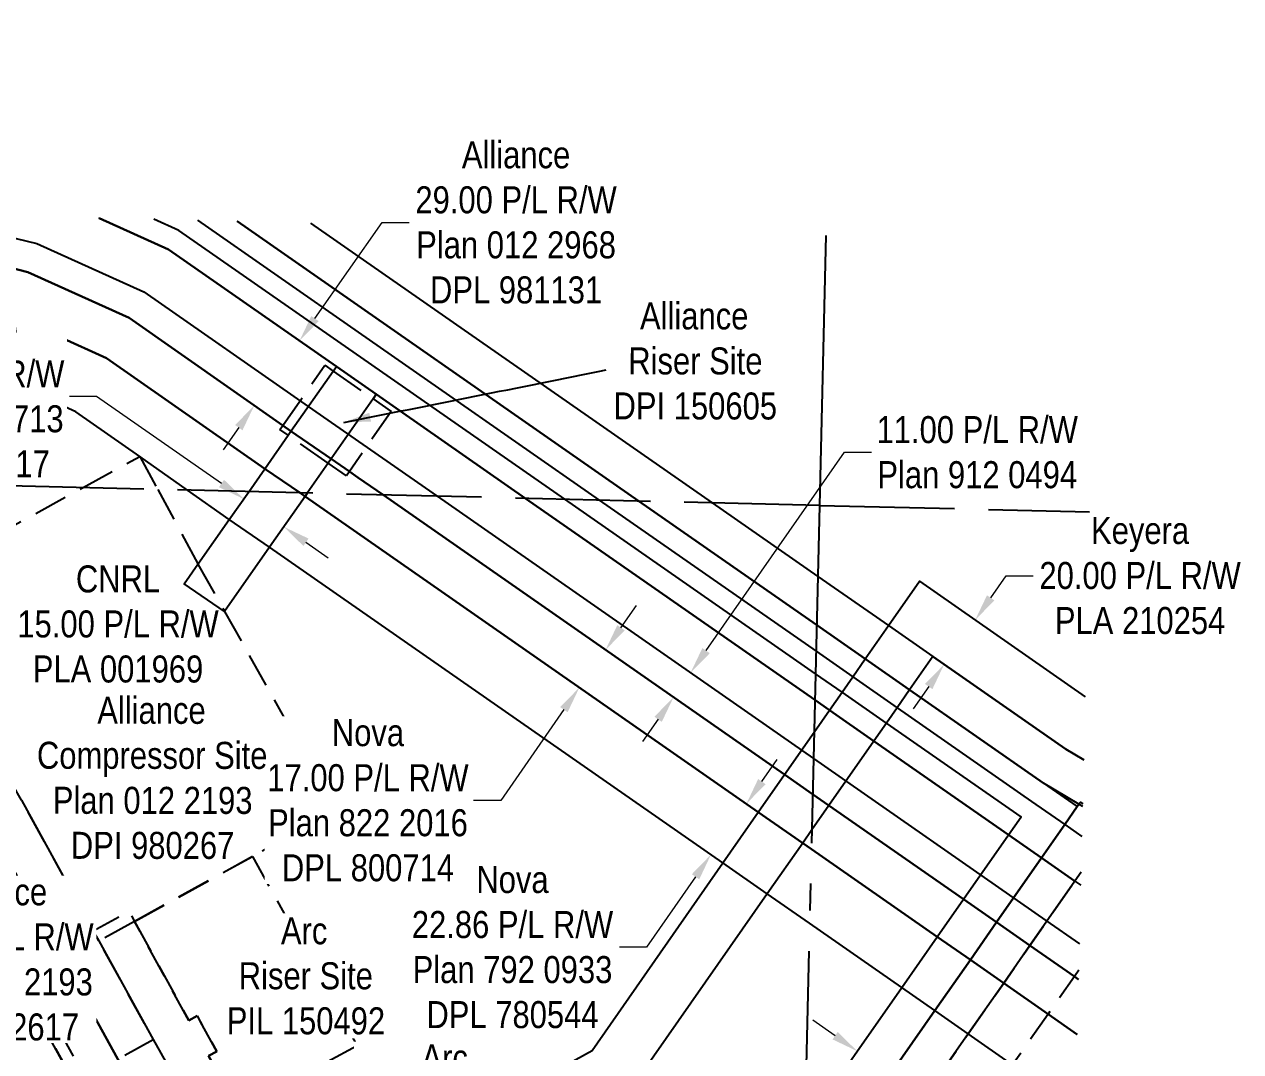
# Model space of a CAD drawing. Extents: x 392739 to 396293, y 6076770 to 6079693.
# Drawn here: x 393817.2 to 394267.1, y 6077592.4 to 6077972.7 of the extents above; entities that cross this region are included whole.
import ezdxf

# ---------------------------------------------------------------- set-up
doc = ezdxf.new("R2010")
doc.units = 0
doc.header["$LTSCALE"] = 5
doc.header["$PDSIZE"] = 0.5
for name, pattern in [('foc-ACCESSROAD', [3.75, 2.5, -1.25]), ('foc-FLOWLINE', [3.75, 2.5, -1.25]), ('foc-QUARTERLINE', [33, 25, -3, 2, -3]), ('foc-UNSURVEYED', [12.5, 10, -2.5])]:
    doc.linetypes.add(name, pattern=pattern)
doc.layers.get('Defpoints').update_dxf_attribs({"color": 9})
for name, color, linetype in [('C-AR', 13, 'foc-ACCESSROAD'), ('C-RW', 13, 'Continuous'), ('C-WS', 13, 'foc-ACCESSROAD'), ('F-AR', 190, 'foc-ACCESSROAD'), ('F-EZE', 190, 'foc-FLOWLINE'), ('F-RW', 190, 'Continuous'), ('F-WS', 190, 'foc-ACCESSROAD'), ('L-SECQ', 8, 'foc-QUARTERLINE'), ('L-USEC', 7, 'foc-UNSURVEYED')]:
    doc.layers.add(name, color=color, linetype=linetype)
doc.layers.add('F-RW-T', color=190, linetype='Continuous', lineweight=9)
doc.layers.add('F-WS-T', color=190, linetype='Continuous', lineweight=9)
doc.styles.add('80CG', font='ARIALN.TTF', dxfattribs={"height": 10})
doc.styles.add('80L', font='ARIALN.TTF', dxfattribs={"height": 10})
doc.dimstyles.new('Compass 5 000', dxfattribs={"dimscale": 5, "dimtxt": 9, "dimasz": 2, "dimexe": 0.2, "dimexo": 0.0625, "dimgap": 0.5, "dimtad": 0, "dimtih": 1, "dimtoh": 1, "dimzin": 0, "dimdsep": 46, "dimtxsty": '80CG', "dimcen": 0.1, "dimse1": 1, "dimse2": 1, "dimclrd": 256, "dimclrt": 256, "dimaunit": 1, "dimadec": 4, "dimazin": 0, "dimtfac": 0.06, "dimtofl": 0, "dimtmove": 0, "dimatfit": 1, "dimfxl": 0.2, "dimtolj": 1, "dimtzin": 0, "dimlwd": -1, "dimarcsym": 0})

# ---------------------------------------------------------------- blocks, each defined once
blk = doc.blocks.new('*D34')
at = {"layer": 'Defpoints', "color": 0, "transparency": 16777216}
for p in [(394125.34, 6077592.62), (394082.46, 6077531.32), (394094.72, 6077522.74)]:
    blk.add_point(p, dxfattribs=at)
at = {"layer": 'F-RW-T', "transparency": 16777216}
for p, q in [((394117.14, 6077598.35), (394108.95, 6077604.08)), ((394145.79, 6077578.31), (394170.64, 6077560.93)), ((394170.64, 6077560.93), (394180.64, 6077560.93))]:
    blk.add_line(p, q, dxfattribs=at)
for points in [[(394118.1, 6077599.71), (394116.19, 6077596.98), (394125.34, 6077592.62)], [(394146.75, 6077579.67), (394144.84, 6077576.94), (394137.6, 6077584.04)]]:
    blk.add_solid(points, dxfattribs=at)
at = {"layer": 'F-RW-T', "transparency": 16777216, "insert": (394219.73, 6077560.93), "char_height": 10, "attachment_point": 5, "style": '80CG', "bg_fill": 3, "box_fill_scale": 1.1, "bg_fill_color": 256, "bg_fill_true_color": 13158600, "bg_fill_transparency": 0}
blk.add_mtext('\\A1;Shell\\P15.00 P/L R/W\\PPLA 122070', dxfattribs=at)
blk = doc.blocks.new('*D36')
at = {"layer": 'Defpoints', "color": 0, "transparency": 16777216}
for p in [(393721.23, 6077604.74), (393728.11, 6077593.59), (393712.81, 6077584.15)]:
    blk.add_point(p, dxfattribs=at)
at = {"layer": 'F-RW-T', "transparency": 16777216}
for p, q in [((393729.74, 6077609.99), (393756.55, 6077626.52)), ((393756.55, 6077626.52), (393766.55, 6077626.52)), ((393697.42, 6077590.06), (393688.91, 6077584.81))]:
    blk.add_line(p, q, dxfattribs=at)
for points in [[(393728.87, 6077611.41), (393730.62, 6077608.57), (393721.23, 6077604.74)], [(393696.55, 6077591.47), (393698.3, 6077588.64), (393705.93, 6077595.31)]]:
    blk.add_solid(points, dxfattribs=at)
at = {"layer": 'F-RW-T', "transparency": 16777216, "insert": (393805.63, 6077626.52), "char_height": 10, "attachment_point": 5, "style": '80CG', "bg_fill": 3, "box_fill_scale": 1.1, "bg_fill_color": 256, "bg_fill_true_color": 13158600, "bg_fill_transparency": 0}
blk.add_mtext('\\A1;Alliance\\P18.00 P/L R/W\\PPlan 012 2193\\PDPL 982617', dxfattribs=at)
blk = doc.blocks.new('*D37')
at = {"layer": 'Defpoints', "color": 0, "transparency": 16777216}
for p in [(394031.42, 6077721.04), (394018.33, 6077702.23), (394071.22, 6077665.39)]:
    blk.add_point(p, dxfattribs=at)
at = {"layer": 'F-RW-T', "transparency": 16777216}
for p, q in [((394090.04, 6077692.4), (394095.75, 6077700.61)), ((394065.51, 6077657.18), (394047.34, 6077631.09)), ((394047.34, 6077631.09), (394037.34, 6077631.09))]:
    blk.add_line(p, q, dxfattribs=at)
for points in [[(394088.67, 6077693.35), (394091.41, 6077691.45), (394084.32, 6077684.2)], [(394064.14, 6077658.13), (394066.88, 6077656.23), (394071.22, 6077665.39)]]:
    blk.add_solid(points, dxfattribs=at)
at = {"layer": 'F-RW-T', "transparency": 16777216, "insert": (393997.8, 6077631.09), "char_height": 10, "attachment_point": 5, "style": '80CG'}
blk.add_mtext('\\A1;Nova\\P22.86 P/L R/W\\PPlan 792 0933\\PDPL 780544', dxfattribs=at)
blk = doc.blocks.new('*D38')
at = {"layer": 'Defpoints', "color": 0, "transparency": 16777216}
for p in [(393898.37, 6077797.03), (393900.64, 6077800.29), (393915.48, 6077789.96)]:
    blk.add_point(p, dxfattribs=at)
at = {"layer": 'F-WS-T', "transparency": 16777216}
for p, q in [((393843.9, 6077834.96), (393833.9, 6077834.96)), ((393890.16, 6077802.74), (393843.9, 6077834.96)), ((393921.41, 6077780.98), (393929.62, 6077775.27))]:
    blk.add_line(p, q, dxfattribs=at)
for points in [[(393891.12, 6077804.11), (393889.21, 6077801.37), (393898.37, 6077797.03)], [(393922.37, 6077782.35), (393920.46, 6077779.61), (393913.21, 6077786.69)]]:
    blk.add_solid(points, dxfattribs=at)
at = {"layer": 'F-WS-T', "transparency": 16777216, "insert": (393794.82, 6077834.96), "char_height": 10, "attachment_point": 5, "style": '80CG', "bg_fill": 3, "box_fill_scale": 1.1, "bg_fill_color": 256, "bg_fill_true_color": 13158600, "bg_fill_transparency": 0}
blk.add_mtext('\\A1;Alliance\\P18.00 P/L R/W\\PPlan 012 1713\\PDPL 982617', dxfattribs=at)
blk = doc.blocks.new('*D39')
at = {"layer": 'Defpoints', "color": 0, "transparency": 16777216}
for p in [(394033.34, 6077740.35), (394022.54, 6077727.23), (394023.66, 6077726.45)]:
    blk.add_point(p, dxfattribs=at)
at = {"layer": 'F-RW-T', "transparency": 16777216}
for p, q in [((394037.93, 6077749.34), (394043.65, 6077757.54)), ((394016.82, 6077719.03), (393993.43, 6077685.44)), ((393993.43, 6077685.44), (393983.43, 6077685.44))]:
    blk.add_line(p, q, dxfattribs=at)
for points in [[(394036.56, 6077750.29), (394039.3, 6077748.38), (394032.22, 6077741.13)], [(394015.45, 6077719.98), (394018.19, 6077718.08), (394022.54, 6077727.23)]]:
    blk.add_solid(points, dxfattribs=at)
at = {"layer": 'F-RW-T', "transparency": 16777216, "insert": (393944.34, 6077685.44), "char_height": 10, "attachment_point": 5, "style": '80CG', "bg_fill": 3, "box_fill_scale": 1.1, "bg_fill_color": 256, "bg_fill_true_color": 13158600, "bg_fill_transparency": 0}
blk.add_mtext('\\A1;Nova\\P17.00 P/L R/W\\PPlan 822 2016\\PDPL 800714', dxfattribs=at)
blk = doc.blocks.new('*D43')
at = {"layer": 'Defpoints', "color": 0, "transparency": 16777216}
for p in [(394168.95, 6077752.22), (394179.39, 6077744.93), (394167.92, 6077728.49)]:
    blk.add_point(p, dxfattribs=at)
at = {"layer": 'F-RW-T', "transparency": 16777216}
for p, q in [((394174.68, 6077760.41), (394180.4, 6077768.61)), ((394180.4, 6077768.61), (394190.4, 6077768.61)), ((394151.75, 6077727.58), (394146.02, 6077719.38))]:
    blk.add_line(p, q, dxfattribs=at)
for points in [[(394173.31, 6077761.37), (394176.04, 6077759.46), (394168.95, 6077752.22)], [(394150.38, 6077728.53), (394153.12, 6077726.63), (394157.47, 6077735.78)]]:
    blk.add_solid(points, dxfattribs=at)
at = {"layer": 'F-RW-T', "transparency": 16777216, "insert": (394229.94, 6077768.61), "char_height": 10, "attachment_point": 5, "style": '80CG'}
blk.add_mtext('\\A1;Keyera\\P20.00 P/L R/W\\PPLA 210254', dxfattribs=at)
blk = doc.blocks.new('*D44')
at = {"layer": 'Defpoints', "color": 0, "transparency": 16777216}
for p in [(394057.78, 6077736.77), (394063.67, 6077732.67), (394051.49, 6077727.76)]:
    blk.add_point(p, dxfattribs=at)
at = {"layer": 'F-RW-T', "transparency": 16777216}
for p, q in [((394069.39, 6077740.87), (394120.62, 6077814.27)), ((394120.62, 6077814.27), (394130.62, 6077814.27)), ((394051.66, 6077715.45), (394045.93, 6077707.25))]:
    blk.add_line(p, q, dxfattribs=at)
for points in [[(394068.03, 6077741.82), (394070.76, 6077739.91), (394063.67, 6077732.67)], [(394050.29, 6077716.41), (394053.02, 6077714.5), (394057.38, 6077723.65)]]:
    blk.add_solid(points, dxfattribs=at)
at = {"layer": 'F-RW-T', "transparency": 16777216, "insert": (394169.7, 6077814.27), "char_height": 10, "attachment_point": 5, "style": '80CG'}
blk.add_mtext('\\A1;11.00 P/L R/W\\PPlan 912 0494', dxfattribs=at)
blk = doc.blocks.new('*D45')
at = {"layer": 'Defpoints', "color": 0, "transparency": 16777216}
for p in [(393907.2, 6077863.82), (393919.02, 6077855.56), (393890.47, 6077839.86)]:
    blk.add_point(p, dxfattribs=at)
at = {"layer": 'F-RW-T', "transparency": 16777216}
for p, q in [((393924.74, 6077863.76), (393949.58, 6077899.33)), ((393949.58, 6077899.33), (393959.58, 6077899.33)), ((393896.57, 6077823.41), (393890.84, 6077815.21))]:
    blk.add_line(p, q, dxfattribs=at)
for points in [[(393923.38, 6077864.72), (393926.11, 6077862.81), (393919.02, 6077855.56)], [(393895.2, 6077824.37), (393897.93, 6077822.46), (393902.29, 6077831.61)]]:
    blk.add_solid(points, dxfattribs=at)
at = {"layer": 'F-RW-T', "transparency": 16777216, "insert": (393999.12, 6077899.33), "char_height": 10, "attachment_point": 5, "style": '80CG'}
blk.add_mtext('\\A1;Alliance\\P29.00 P/L R/W\\PPlan 012 2968\\PDPL 981131', dxfattribs=at)
blk = doc.blocks.new('*D46')
at = {"layer": 'Defpoints', "color": 0, "transparency": 16777216}
for p in [(393818.23, 6077554.23), (393844.69, 6077551.49), (393825.48, 6077540.98)]:
    blk.add_point(p, dxfattribs=at)
at = {"layer": 'F-RW-T', "transparency": 16777216}
for p, q in [((393832.63, 6077573.51), (393827.83, 6077582.28)), ((393841.06, 6077558.12), (393933.42, 6077573.43)), ((393933.42, 6077573.43), (393938.42, 6077573.43)), ((393837.44, 6077564.74), (393844.69, 6077551.49)), ((393849.49, 6077542.72), (393854.29, 6077533.95))]:
    blk.add_line(p, q, dxfattribs=at)
for points in [[(393834.1, 6077574.31), (393831.17, 6077572.71), (393837.44, 6077564.74)], [(393850.95, 6077543.52), (393848.03, 6077541.92), (393844.69, 6077551.49)]]:
    blk.add_solid(points, dxfattribs=at)
at = {"layer": 'F-RW-T', "transparency": 16777216, "insert": (393972.71, 6077573.43), "char_height": 10, "attachment_point": 5, "style": '80CG', "bg_fill": 3, "box_fill_scale": 1.1, "bg_fill_color": 256, "bg_fill_true_color": 13158600, "bg_fill_transparency": 0}
blk.add_mtext('\\A1;Arc\\P15.00 A/R\\PLOC 151274', dxfattribs=at)
blk = doc.blocks.new('*D58')
at = {"layer": 'Defpoints', "color": 0, "transparency": 16777216}
for p in [(393779.14, 6077752.02), (393766.25, 6077744.82), (393785.34, 6077740.93)]:
    blk.add_point(p, dxfattribs=at)
at = {"layer": 'F-RW-T', "transparency": 16777216}
for p, q in [((393794.07, 6077745.8), (393802.8, 6077750.68)), ((393802.8, 6077750.68), (393812.8, 6077750.68)), ((393763.72, 6077728.85), (393754.99, 6077723.97))]:
    blk.add_line(p, q, dxfattribs=at)
for points in [[(393793.26, 6077747.26), (393794.88, 6077744.35), (393785.34, 6077740.93)], [(393762.9, 6077730.3), (393764.53, 6077727.39), (393772.45, 6077733.72)]]:
    blk.add_solid(points, dxfattribs=at)
at = {"layer": 'F-RW-T', "transparency": 16777216, "insert": (393851.89, 6077750.68), "char_height": 10, "attachment_point": 5, "style": '80CG'}
blk.add_mtext('\\A1;CNRL\\P15.00 P/L R/W\\PPLA 001969', dxfattribs=at)

msp = doc.modelspace()

# ---------------------------------------------------------------- linework, layer by layer
at = {"layer": 'C-AR', "flags": 128}
msp.add_lwpolyline([(393656.76, 6077905.547), (393660.828, 6077898.142), (393670.478, 6077880.629), (393683.487, 6077857.066), (393686.373, 6077851.812), (393693.767, 6077838.493), (393703.427, 6077820.977), (393712.683, 6077804.191), (393715.11, 6077799.765), (393718.55, 6077793.52), (393768.514, 6077702.804), (393778.287, 6077685.107), (393786.861, 6077669.5), (393835.678, 6077580.97), (393836.439, 6077579.686), (393842.966, 6077567.77), (393849.839, 6077555.327), (393850.273, 6077554.55), (393857.247, 6077541.876), (393875.318, 6077509.066), (393884.96, 6077491.56), (393940.764, 6077390.257), (393948.145, 6077376.858), (393955.468, 6077363.464), (393962.891, 6077350.064), (393973.15, 6077331.546), (393991.844, 6077297.679), (393993.364, 6077294.929), (394000.596, 6077281.808), (394005.998, 6077272.06), (394007.798, 6077268.783), (394014.233, 6077257.061), (394015.019, 6077255.629), (394018.162, 6077249.903), (394019.231, 6077247.957), (394027.887, 6077232.189), (394029.372, 6077229.485), (394042.196, 6077206.123), (394046.821, 6077197.699), (394063.681, 6077166.987), (394095.217, 6077109.541), (394127.988, 6077049.837), (394142.846, 6077022.777), (394143.435, 6077021.703), (394145.939, 6077017.148), (394145.306, 6077016.799), (394142.302, 6077015.145), (394131.23, 6077009.046), (394097.332, 6076990.372), (394096.802, 6076989.822), (394092.582, 6076987.682), (394092.359, 6076988.087), (394091.017, 6076990.524), (394087.21, 6076997.45), (394074.734, 6077020.104), (394072.773, 6077023.635), (394051.505, 6077062.303), (394037.274, 6077088.153), (394021.09, 6077117.555), (393986.727, 6077179.976), (393975.714, 6077199.984), (393966.896, 6077216.002), (393956.039, 6077235.725), (393948.463, 6077249.488), (393947.968, 6077250.387), (393946.385, 6077253.232), (393939.138, 6077266.428), (393938.121, 6077268.274), (393937.672, 6077269.091), (393935.019, 6077273.91), (393934.281, 6077275.251), (393927.842, 6077286.948), (393913.581, 6077312.854), (393903.369, 6077331.405), (393896.011, 6077344.771), (393888.633, 6077358.173), (393881.256, 6077371.576), (393823.154, 6077477.116), (393815.908, 6077490.279), (393806.445, 6077507.469), (393799.144, 6077520.733), (393796.689, 6077525.192), (393789.397, 6077538.442), (393782.148, 6077551.61), (393733.443, 6077640.087), (393724.77, 6077655.843), (393659.31, 6077774.76), (393651.281, 6077789.866), (393650.608, 6077791.133), (393648.457, 6077795.181), (393645.14, 6077801.422), (393642.673, 6077805.875), (393641.124, 6077808.674), (393635.617, 6077818.631), (393633.732, 6077822.035), (393627.75, 6077832.846), (393612.296, 6077860.768), (393606.841, 6077870.625), (393599.258, 6077884.328), (393589.564, 6077901.846), (393586.582, 6077907.234)], dxfattribs=at)
at = {"layer": 'C-RW', "flags": 128}
for points in [[(393948.145, 6077376.858), (393940.764, 6077390.257), (393884.96, 6077491.56), (393875.318, 6077509.066), (393857.247, 6077541.876), (393850.273, 6077554.55), (393849.839, 6077555.327), (393842.966, 6077567.77), (393836.439, 6077579.686), (393835.678, 6077580.97), (393786.861, 6077669.5), (393778.287, 6077685.107), (393768.514, 6077702.804), (393718.55, 6077793.52), (393715.11, 6077799.765), (393712.683, 6077804.191), (393703.427, 6077820.977), (393693.767, 6077838.493), (393686.373, 6077851.812), (393683.487, 6077857.066), (393670.478, 6077880.629), (393660.828, 6077898.142), (393656.76, 6077905.547)], [(393677.973, 6077905.037), (393682.319, 6077897.208), (393692.033, 6077879.504), (393702.327, 6077860.837), (393705.027, 6077855.943), (393709.686, 6077847.498), (393717.738, 6077832.887), (393719.345, 6077829.971), (393733.836, 6077803.683), (393784.564, 6077711.563), (393794.221, 6077694.029), (393802.939, 6077678.297), (393851.78, 6077589.721), (393852.449, 6077588.51), (393859.067, 6077576.503), (393865.027, 6077565.687), (393868.469, 6077559.425), (393872.461, 6077552.178), (393891.35, 6077517.902), (393900.999, 6077500.394), (393958.607, 6077395.872), (393965.989, 6077382.478)], [(393816.234, 6077685.561), (393842.728, 6077637.201), (393844.817, 6077633.412), (393864.932, 6077596.92), (393872.228, 6077583.699), (393873.92, 6077580.618), (393883.41, 6077563.416), (393884.946, 6077560.639), (393872.461, 6077552.178), (393860.805, 6077544.286), (393857.247, 6077541.876), (393806.445, 6077507.469)], [(393799.144, 6077520.733), (393842.411, 6077550.258), (393849.839, 6077555.327), (393853.409, 6077557.762), (393865.027, 6077565.687), (393859.067, 6077576.503), (393852.449, 6077588.51), (393851.78, 6077589.721), (393802.939, 6077678.297)]]:
    msp.add_lwpolyline(points, dxfattribs=at)
at = {"layer": 'C-WS', "flags": 128}
msp.add_lwpolyline([(393642.702, 6077795.325), (393648.457, 6077795.181), (393653.362, 6077795.065), (393657.398, 6077794.969), (393718.55, 6077793.52), (393724.098, 6077793.389), (393772.588, 6077705.027), (393782.291, 6077687.349), (393790.882, 6077671.698), (393839.547, 6077583.024), (393846.798, 6077569.832), (393853.409, 6077557.762), (393854.542, 6077555.694), (393860.805, 6077544.286), (393879.014, 6077511.103), (393888.63, 6077493.581), (393944.665, 6077391.485), (393952.023, 6077378.08), (393959.371, 6077364.691), (393966.733, 6077351.278), (393976.907, 6077332.743), (393996.7, 6077296.683), (394003.935, 6077283.569), (394000.596, 6077281.808), (393985.335, 6077273.736), (393971.919, 6077266.704), (393970.353, 6077265.823), (393963.619, 6077262.308), (393946.385, 6077253.232), (393942.991, 6077251.496), (393933.308, 6077246.383), (393922.764, 6077240.832), (393922.029, 6077240.437), (393909.275, 6077233.74), (393892.551, 6077224.96), (393889.053, 6077223.109), (393885.657, 6077221.3), (393884.741, 6077220.826), (393878.954, 6077217.753), (393863.842, 6077209.803), (393796.727, 6077174.513), (393778.927, 6077165.166), (393765.605, 6077158.167), (393763.485, 6077157.054), (393727.702, 6077138.253), (393709.509, 6077128.721), (393700.812, 6077124.162), (393695.744, 6077121.519), (393691.743, 6077119.413), (393678.082, 6077112.255), (393586.946, 6077064.534), (393563.958, 6077052.541), (393558.858, 6077049.781), (393483.562, 6077009.92), (393474.853, 6077005.306), (393474.136, 6077004.932), (393473.897, 6077005.33), (393473.538, 6077005.905), (393463.307, 6077021.826), (393452.491, 6077038.669), (393442.875, 6077053.643), (393528.295, 6077107.673), (393590.408, 6077146.963), (393614.277, 6077162.064), (393631.248, 6077172.796), (393645.971, 6077182.109), (393654.729, 6077187.64), (393667.926, 6077195.997), (393676.82, 6077201.716), (393685.588, 6077207.29), (393703.198, 6077218.491), (393707.219, 6077221.017), (393720.21, 6077229.181), (393724.15, 6077231.652), (393732.889, 6077237.18), (393737.004, 6077239.787), (393749.539, 6077247.689), (393762.428, 6077255.831), (393779.709, 6077266.652), (393780.036, 6077266.857), (393782.882, 6077268.685), (393769.796, 6077289.225), (393768.554, 6077291.462), (393759.294, 6077306.015), (393756.994, 6077309.632), (393753.689, 6077315.025), (393753.251, 6077315.509), (393752.325, 6077316.973), (393745.646, 6077327.668), (393744.763, 6077328.94), (393705.53, 6077391.144), (393702.807, 6077395.485), (393694.835, 6077408.116), (393689.143, 6077417.129), (393681.169, 6077429.782), (393678.049, 6077434.722), (393673.185, 6077442.43), (393670.661, 6077446.42), (393669.504, 6077448.254), (393668.988, 6077449.082), (393659.357, 6077464.261), (393641.614, 6077492.358), (393636.289, 6077500.779), (393568.08, 6077608.81), (393573.894, 6077623.343), (393577.117, 6077631.399), (393580.462, 6077639.761), (393592.737, 6077670.44), (393599.748, 6077687.964), (393601.896, 6077693.334), (393608.952, 6077710.97), (393616.042, 6077728.69), (393618.114, 6077733.868), (393624.589, 6077750.053), (393638.224, 6077784.135), (393642.127, 6077793.887), (393642.702, 6077795.325)], close=True, dxfattribs=at)
at = {"layer": 'F-AR', "flags": 128}
msp.add_lwpolyline([(394207.287, 6077622.633), (394205.641, 6077620.27), (394195.904, 6077606.351), (394182.803, 6077587.576), (394103.796, 6077474.081), (394021.089, 6077355.354), (394013.337, 6077344.228), (394005.411, 6077341.735), (393990.945, 6077337.148), (393983.62, 6077334.881), (393973.15, 6077331.546), (393913.581, 6077312.854), (393909.924, 6077311.644), (393900.121, 6077329.524), (393899.718, 6077330.262), (393903.369, 6077331.405), (393914.418, 6077334.858), (393950.914, 6077346.317), (393962.891, 6077350.064), (393973.473, 6077353.406), (393980.713, 6077355.663), (393995.224, 6077360.245), (394000.745, 6077361.983), (394010.062, 6077375.32), (394104.659, 6077510.738), (394166.404, 6077599.071), (394179.505, 6077617.817), (394189.218, 6077631.736), (394205.817, 6077655.541), (394208.139, 6077658.866)], dxfattribs=at)
at = {"layer": 'F-EZE', "flags": 128}
msp.add_lwpolyline([(393857.954, 6077640.638), (393878.119, 6077604.009), (393881.172, 6077605.683), (393888.382, 6077592.532), (393885.373, 6077590.886), (393887.046, 6077587.847), (393873.92, 6077580.618), (393872.228, 6077583.699), (393859.067, 6077576.503), (393853.059, 6077573.214), (393846.798, 6077569.832), (393842.966, 6077567.77), (393789.397, 6077538.442), (393786.52, 6077536.873), (393766.467, 6077525.916), (393750.674, 6077517.287), (393749.939, 6077518.583), (393717.934, 6077501.101), (393714.184, 6077499.053), (393705.054, 6077493.288), (393694.079, 6077486.359), (393686.067, 6077486.292), (393675.457, 6077486.21), (393663.694, 6077486.117), (393652.853, 6077485.991), (393646.767, 6077495.632), (393641.614, 6077492.358), (393636.289, 6077500.779), (393654.288, 6077500.99), (393666.058, 6077501.068), (393676.665, 6077501.157), (393690.18, 6077501.275), (393697.463, 6077505.262), (393710.715, 6077512.514), (393743.465, 6077530.439), (393759.25, 6077539.078), (393779.295, 6077550.049), (393782.148, 6077551.61), (393835.678, 6077580.97), (393839.547, 6077583.024), (393851.78, 6077589.721), (393864.932, 6077596.92), (393844.817, 6077633.412), (393842.728, 6077637.201), (393855.869, 6077644.428), (393857.954, 6077640.638)], close=True, dxfattribs=at)
at = {"layer": 'F-RW', "flags": 128}
for points in [[(393773.347, 6077903.303), (393821.862, 6077891.526), (393861.419, 6077873.658), (393922.161, 6077831.273), (393969.923, 6077798.025), (394109.138, 6077700.972), (394195.099, 6077641.044), (394207.516, 6077632.388)], [(393844.874, 6077901.024), (393844.969, 6077900.98), (393870.523, 6077889.395), (393932.646, 6077846.067), (393947.418, 6077835.764), (393957.256, 6077828.902), (394002.666, 6077797.228), (394109.646, 6077722.617), (394115.062, 6077718.839), (394131.46, 6077707.402), (394181.221, 6077672.695), (394193.485, 6077664.156), (394205.817, 6077655.541), (394208.024, 6077654.003)], [(393991.389, 6077374.756), (394001.99, 6077389.931), (394005.462, 6077394.903), (394105.299, 6077537.892), (394154.071, 6077607.693), (394167.169, 6077626.434), (394176.884, 6077640.349), (394193.485, 6077664.156), (394181.221, 6077672.695), (394131.46, 6077707.402), (394115.062, 6077718.839), (394109.646, 6077722.617), (394002.666, 6077797.228), (393957.256, 6077828.902), (393947.418, 6077835.764), (393932.646, 6077846.067), (393870.523, 6077889.395), (393844.969, 6077900.98), (393844.874, 6077901.024)], [(393898.072, 6077376.862), (393940.764, 6077390.257), (393944.665, 6077391.485), (393958.607, 6077395.872), (393973.101, 6077400.448), (393992.765, 6077406.632), (393996.092, 6077407.678), (394105.935, 6077564.92), (394141.772, 6077616.219), (394154.873, 6077634.974), (394164.593, 6077648.885), (394181.221, 6077672.695), (394185.894, 6077679.385), (394136.105, 6077714.064), (394119.7, 6077725.491), (394109.875, 6077732.334), (394017.2, 6077796.879), (393874.322, 6077896.4), (393865.158, 6077900.536)], [(393881.334, 6077900.147), (394029.835, 6077796.577), (394110.07, 6077740.621), (394123.647, 6077731.151), (394140.045, 6077719.715), (394189.818, 6077685.002), (394202.054, 6077676.468), (394208.448, 6077672.024)], [(393895.969, 6077899.795), (394044.527, 6077796.224), (394110.299, 6077750.374), (394128.3, 6077737.825), (394144.7, 6077726.391), (394194.274, 6077691.83), (394206.721, 6077683.153), (394202.054, 6077676.468), (394193.485, 6077664.156), (394176.884, 6077640.349), (394167.169, 6077626.434), (394154.071, 6077607.693), (394105.299, 6077537.892), (394005.462, 6077394.903), (394000.163, 6077393.237), (393982.018, 6077387.533), (393980.475, 6077387.048)], [(394208.71, 6077683.158), (394207.311, 6077683.999), (394194.274, 6077691.83), (394144.7, 6077726.391), (394128.3, 6077737.825), (394110.299, 6077750.374), (394044.527, 6077796.224), (393895.969, 6077899.795)], [(393923.13, 6077899.142), (394071.687, 6077795.574), (394110.723, 6077768.361), (394136.878, 6077750.128), (394153.278, 6077738.694), (394202.472, 6077704.398), (394209.116, 6077700.407)], [(394207.205, 6077619.18), (394205.641, 6077620.27), (394189.218, 6077631.736), (394176.884, 6077640.349), (394164.593, 6077648.885), (394114.833, 6077683.556), (394108.825, 6077687.742), (394098.43, 6077694.986), (393949.903, 6077798.494), (393940.573, 6077805.001), (393937.488, 6077807.15), (393930.731, 6077811.859), (393915.848, 6077822.066), (393912.814, 6077824.195), (393856.062, 6077863.999), (393818.471, 6077881.015), (393812.325, 6077882.509)], [(393812.325, 6077882.509), (393818.471, 6077881.015), (393856.062, 6077863.999), (393912.814, 6077824.195), (393915.848, 6077822.066), (393930.73, 6077811.86), (393937.488, 6077807.15), (393940.573, 6077805.001), (393949.903, 6077798.494), (394098.43, 6077694.986), (394108.825, 6077687.742), (394114.833, 6077683.556), (394164.593, 6077648.885), (394176.884, 6077640.349), (394189.218, 6077631.736), (394205.641, 6077620.27), (394207.205, 6077619.18)], [(394206.726, 6077598.809), (394195.904, 6077606.351), (394179.505, 6077617.817), (394167.169, 6077626.434), (394154.873, 6077634.974), (394108.347, 6077667.403), (394105.132, 6077669.644), (394088.732, 6077681.077), (393921.089, 6077797.968), (393919.244, 6077799.23), (393906.206, 6077808.199), (393847.628, 6077849.163), (393812.912, 6077864.877)], [(393812.912, 6077864.877), (393847.628, 6077849.163), (393906.205, 6077808.201), (393919.245, 6077799.23), (393921.09, 6077797.97), (394088.732, 6077681.077), (394105.132, 6077669.644), (394108.347, 6077667.403), (394154.873, 6077634.974), (394167.169, 6077626.434), (394179.505, 6077617.817), (394195.904, 6077606.351), (394206.726, 6077598.809)], [(394206.081, 6077571.358), (394182.803, 6077587.576), (394166.404, 6077599.071), (394154.071, 6077607.693), (394141.772, 6077616.219), (394107.701, 6077639.94), (394092.034, 6077650.858), (394075.632, 6077662.288), (393907.925, 6077779.168), (393892.99, 6077789.361), (393877.64, 6077800.228), (393859.936, 6077812.776), (393836.288, 6077829.214), (393805.435, 6077843.18)], [(393925.288, 6077536.63), (394027.243, 6077592.89), (394075.632, 6077662.288), (394088.732, 6077681.077), (394098.43, 6077694.986), (394109.365, 6077710.669), (394115.062, 6077718.839), (394119.7, 6077725.491), (394123.647, 6077731.151), (394128.3, 6077737.825), (394136.878, 6077750.128), (394148.344, 6077766.573), (394209.666, 6077723.816)], [(394209.116, 6077700.407), (394202.472, 6077704.398), (394153.278, 6077738.694), (394144.7, 6077726.391), (394140.045, 6077719.715), (394136.105, 6077714.064), (394131.46, 6077707.402), (394114.833, 6077683.556), (394108.514, 6077674.494), (394105.132, 6077669.644), (394092.034, 6077650.858), (394040.979, 6077577.635)], [(394208.139, 6077658.866), (394205.817, 6077655.541), (394193.485, 6077664.156), (394202.054, 6077676.468), (394206.721, 6077683.153), (394207.311, 6077683.999), (394207.854, 6077684.777), (394208.734, 6077684.164)], [(394208.139, 6077658.866), (394205.817, 6077655.541), (394189.218, 6077631.736), (394179.505, 6077617.817), (394166.404, 6077599.071), (394104.66, 6077510.738), (394010.062, 6077375.32)]]:
    msp.add_lwpolyline(points, dxfattribs=at)
msp.add_lwpolyline([(393907.925, 6077779.168), (393891.284, 6077755.388), (393876.358, 6077765.574), (393881.47, 6077772.885), (393892.99, 6077789.361), (393900.217, 6077799.686), (393906.205, 6077808.201), (393914.822, 6077820.591), (393915.848, 6077822.066), (393931.441, 6077844.345), (393932.646, 6077846.067), (393947.418, 6077835.764), (393946.217, 6077834.043), (393930.731, 6077811.859), (393929.624, 6077810.27), (393921.894, 6077799.166), (393921.09, 6077797.97), (393907.925, 6077779.168)], close=True, dxfattribs=at)
at = {"layer": 'F-WS'}
for points in [[(393937.488, 6077807.15), (393936.381, 6077805.562), (393929.624, 6077810.27), (393914.822, 6077820.591), (393911.78, 6077822.712), (393912.814, 6077824.195), (393928.359, 6077846.493), (393931.441, 6077844.345), (393946.217, 6077834.043), (393952.96, 6077829.343), (393937.488, 6077807.15)], [(393891.284, 6077755.388), (393932.544, 6077681.67), (393901.679, 6077664.691), (393857.954, 6077640.638), (393844.817, 6077633.412), (393842.728, 6077637.201), (393816.234, 6077685.561), (393807.385, 6077701.185), (393794.221, 6077694.029), (393778.285, 6077685.106), (393768.514, 6077702.804), (393784.564, 6077711.563), (393797.808, 6077718.604), (393772.097, 6077764.636), (393838.757, 6077801.162), (393859.936, 6077812.776), (393866.563, 6077800.494), (393881.47, 6077772.885), (393891.284, 6077755.388)], [(393927.193, 6077587.509), (393883.41, 6077563.416), (393873.92, 6077580.618), (393887.046, 6077587.847), (393885.373, 6077590.886), (393888.382, 6077592.532), (393881.172, 6077605.683), (393878.119, 6077604.009), (393857.954, 6077640.638), (393901.679, 6077664.691), (393940.363, 6077594.551), (393927.193, 6077587.509)]]:
    msp.add_lwpolyline(points, close=True, dxfattribs=at)
at = {"layer": 'L-SECQ'}
for p, q in [((394113.693, 6077894.561), (394111.341, 6077794.624)), ((394111.341, 6077794.624), (394092.416, 6076990.49))]:
    msp.add_line(p, q, dxfattribs=at)
at = {"layer": 'L-USEC'}
for q in [(393304.609, 6077814.02), (394211.275, 6077792.221)]:
    msp.add_line((394111.341, 6077794.624), q, dxfattribs=at)

# ---------------------------------------------------------------- texts
at = {"layer": 'F-WS-T', "insert": (394035.137, 6077869.783), "char_height": 9.99634, "attachment_point": 1, "rotation": 359.96275, "style": '80L'}
msp.add_mtext_dynamic_manual_height_columns('\\pi9.83215;Alliance\\P\\pi5.50563;Riser Site\\P\\pi0.06083;DPI 150605', width=59.2678, gutter_width=50, heights=[0], dxfattribs=at)

# ---------------------------------------------------------------- dimensions: what is measured, and where the dimension line sits
at = {"layer": 'F-RW-T'}
for base, p1, p2, angle, text, picture, middle in [((393919.019, 6077855.562), (393890.474, 6077839.863), (393907.199, 6077863.816), 55.07415, 'Alliance\\P29.00 P/L R/W\\PPlan 012 2968\\PDPL 981131', '*D45', (393999.122, 6077899.332)), ((394063.67, 6077732.666), (394051.491, 6077727.761), (394057.782, 6077736.775), 55.09059, '11.00 P/L R/W\\PPlan 912 0494', '*D44', (394169.704, 6077814.27)), ((394168.951, 6077752.216), (394167.916, 6077728.489), (394179.392, 6077744.925), 55.07602, 'Keyera\\P20.00 P/L R/W\\PPLA 210254', '*D43', (394229.94, 6077768.614))]:
    dim = msp.add_linear_dim(base=base, p1=p1, p2=p2, angle=angle, text=text, dimstyle='Compass 5 000', dxfattribs=at)
    dim.commit()
    dim.dimension.update_dxf_attribs({"geometry": picture, "text_midpoint": middle, "dimtype": 161})
at = {"layer": 'F-RW-T', "color": 2}
dim = msp.add_linear_dim(base=(393785.34, 6077740.926), p1=(393766.251, 6077744.818), p2=(393779.144, 6077752.02), angle=29.18581, text='CNRL\\P15.00 P/L R/W\\PPLA 001969', dimstyle='Compass 5 000', dxfattribs=at)
dim.commit()
dim.dimension.update_dxf_attribs({"geometry": '*D58', "text_midpoint": (393851.887, 6077750.679), "dimtype": 161})

# ---------------------------------------------------------------- leaders
at = {"layer": 'F-WS-T', "path_type": 1}
msp.add_leader([(393935.354, 6077825.33), (394032.471, 6077844.745)], dimstyle='Compass 5 000', override={"dimgap": 0.5, "dimtad": 0}, dxfattribs=at)

# ---------------------------------------------------------------- next in the draw order: dimensions: what is measured, and where the dimension line sits
at = {"layer": 'F-RW-T'}
for base, p1, p2, angle, text, picture, middle in [((393721.23, 6077604.739), (393712.81, 6077584.154), (393728.107, 6077593.587), 31.66248, 'Alliance\\P18.00 P/L R/W\\PPlan 012 2193\\PDPL 982617', '*D36', (393805.633, 6077626.52)), ((394125.337, 6077592.615), (394094.721, 6077522.741), (394082.461, 6077531.317), 145.02838, 'Shell\\P15.00 P/L R/W\\PPLA 122070', '*D34', (394219.729, 6077560.925))]:
    dim = msp.add_linear_dim(base=base, p1=p1, p2=p2, angle=angle, text=text, dimstyle='Compass 5 000', override={"dimtfill": 1}, dxfattribs=at)
    dim.commit()
    dim.dimension.update_dxf_attribs({"geometry": picture, "text_midpoint": middle, "dimtype": 161})
at = {"layer": 'F-WS-T'}
dim = msp.add_linear_dim(base=(393898.37, 6077797.028), p1=(393915.481, 6077789.959), p2=(393900.643, 6077800.292), angle=145.14875, text='Alliance\\P18.00 P/L R/W\\PPlan 012 1713\\PDPL 982617', dimstyle='Compass 5 000', override={"dimtfill": 1}, dxfattribs=at)
dim.commit()
dim.dimension.update_dxf_attribs({"geometry": '*D38', "text_midpoint": (393794.816, 6077834.956), "dimtype": 161})

# ---------------------------------------------------------------- next in the draw order: dimensions: what is measured, and where the dimension line sits
at = {"layer": 'F-RW-T'}
dim = msp.add_linear_dim(base=(394071.225, 6077665.387), p1=(394031.424, 6077721.036), p2=(394018.325, 6077702.227), angle=235.146, text='Nova\\P22.86 P/L R/W\\PPlan 792 0933\\PDPL 780544', dimstyle='Compass 5 000', dxfattribs=at)
dim.commit()
dim.dimension.update_dxf_attribs({"geometry": '*D37', "text_midpoint": (393997.797, 6077631.085), "dimtype": 161})

# ---------------------------------------------------------------- next in the draw order: dimensions: what is measured, and where the dimension line sits
dim = msp.add_linear_dim(base=(394022.536, 6077727.233), p1=(394033.336, 6077740.35), p2=(394023.656, 6077726.453), angle=235.13947, text='Nova\\P17.00 P/L R/W\\PPlan 822 2016\\PDPL 800714', dimstyle='Compass 5 000', override={"dimtfill": 1}, dxfattribs=at)
dim.commit()
dim.dimension.update_dxf_attribs({"geometry": '*D39', "text_midpoint": (393944.339, 6077685.443), "dimtype": 161})

# ---------------------------------------------------------------- next in the draw order: texts
at = {"layer": 'F-WS-T', "insert": (393820.168, 6077723.81), "char_height": 9.99634, "attachment_point": 1, "rotation": 359.96275, "style": '80L'}
msp.add_mtext_dynamic_manual_height_columns('\\pi24.05448;Alliance\\P\\pi1.74;Compressor Site\\P\\pi7.63484;Plan 012 2193\\P\\pi14.31725;DPI 980267', width=87.71246, gutter_width=50, heights=[0], dxfattribs=at)

# ---------------------------------------------------------------- next in the draw order: dimensions: what is measured, and where the dimension line sits
at = {"layer": 'F-RW-T'}
dim = msp.add_linear_dim(base=(393844.689, 6077551.491), p1=(393818.226, 6077554.225), p2=(393825.48, 6077540.976), angle=298.69754, text='Arc\\P15.00 A/R\\PLOC 151274', dimstyle='Compass 5 000', override={"dimtmove": 1, "dimtfill": 1}, dxfattribs=at)
dim.commit()
dim.dimension.update_dxf_attribs({"geometry": '*D46', "text_midpoint": (393940.923, 6077573.432), "dimtype": 161})

# ---------------------------------------------------------------- next in the draw order: texts
at = {"layer": 'F-WS-T', "insert": (393891.979, 6077642.211), "char_height": 9.99634, "attachment_point": 1, "rotation": 359.96275, "style": '80L', "bg_fill": 3, "box_fill_scale": 1.15, "bg_fill_color": 256, "bg_fill_true_color": 256, "bg_fill_transparency": 0}
msp.add_mtext_dynamic_manual_height_columns('\\pi20.16684;Arc\\P\\pi4.57227;Riser Site\\P\\pi0.15029;PIL 150492', width=57.40109, gutter_width=50, heights=[0], dxfattribs=at)

doc.saveas('drawing.dxf')
